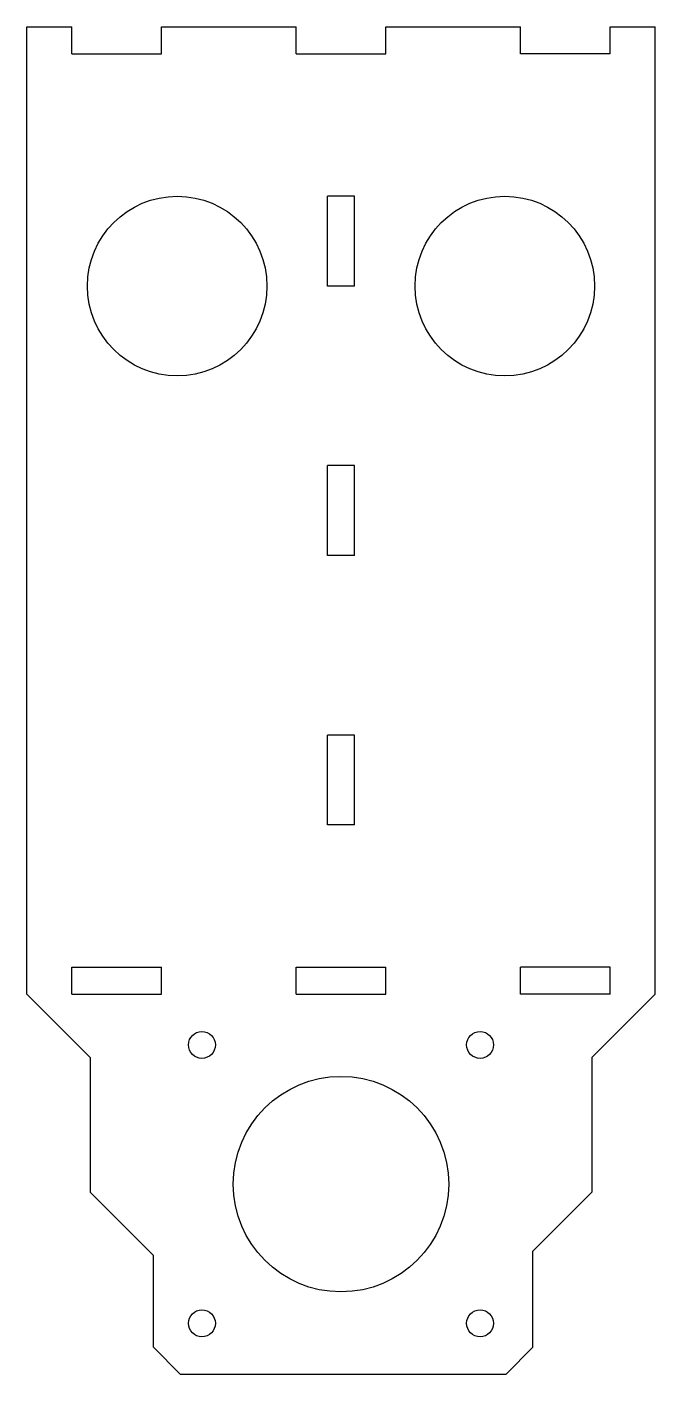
# Model space of a CAD drawing. Extents: x 0.3 to 3.05, y 2.31 to 8.21.
import ezdxf

# ---------------------------------------------------------------- set-up
doc = ezdxf.new("R2010")
doc.units = 0
doc.header["$LTSCALE"] = 0.5
doc.header["$MEASUREMENT"] = 0
doc.layers.add('VISIBLE', color=7, linetype='CONTINUOUS')

msp = doc.modelspace()

# ---------------------------------------------------------------- linework, layer by layer
at = {"layer": 'VISIBLE'}
for p, q in [((0.2953, 3.9734), (0.2953, 8.2136)), ((0.2953, 8.2136), (0.4921, 8.2136)), ((0.4921, 8.0954), (0.4921, 8.2136)), ((0.8858, 8.0954), (0.8858, 8.2136)), ((0.8858, 8.2136), (1.4764, 8.2136)), ((1.4764, 8.0954), (1.4764, 8.2136)), ((1.8701, 8.0954), (1.8701, 8.2136)), ((1.8701, 8.2136), (2.4606, 8.2136)), ((2.4606, 8.0954), (2.4606, 8.2136)), ((2.8543, 8.0954), (2.8543, 8.2136)), ((2.8543, 8.2136), (3.0512, 8.2136)), ((3.0512, 3.9734), (3.0512, 8.2136)), ((0.4921, 8.0954), (0.8858, 8.0954)), ((1.4764, 8.0954), (1.8701, 8.0954)), ((2.8543, 8.0954), (2.4606, 8.0954)), ((1.7323, 7.4714), (1.6142, 7.4714)), ((1.6142, 7.0777), (1.6142, 7.4714)), ((1.7323, 7.0777), (1.7323, 7.4714)), ((1.7323, 7.0777), (1.6142, 7.0777)), ((1.7323, 6.2903), (1.6142, 6.2903)), ((1.6142, 5.8966), (1.6142, 6.2903)), ((1.7323, 5.8966), (1.7323, 6.2903)), ((1.7323, 5.8966), (1.6142, 5.8966)), ((1.7323, 5.1092), (1.6142, 5.1092)), ((1.6142, 4.7155), (1.6142, 5.1092)), ((1.7323, 4.7155), (1.7323, 5.1092)), ((1.7323, 4.7155), (1.6142, 4.7155)), ((0.4921, 4.0915), (0.8858, 4.0915)), ((0.4921, 3.9734), (0.4921, 4.0915)), ((0.8858, 3.9734), (0.8858, 4.0915)), ((1.4764, 4.0915), (1.8701, 4.0915)), ((1.4764, 3.9734), (1.4764, 4.0915)), ((1.8701, 3.9734), (1.8701, 4.0915)), ((2.8543, 4.0915), (2.4606, 4.0915)), ((2.4606, 3.9734), (2.4606, 4.0915)), ((2.8543, 3.9734), (2.8543, 4.0915)), ((0.2953, 3.9734), (0.5727, 3.696)), ((0.4921, 3.9734), (0.8858, 3.9734)), ((1.4764, 3.9734), (1.8701, 3.9734)), ((2.8543, 3.9734), (2.4606, 3.9734)), ((3.0512, 3.9734), (2.7737, 3.696)), ((0.5727, 3.696), (0.5727, 3.1054)), ((2.7737, 3.696), (2.7737, 3.1054)), ((0.5727, 3.1054), (0.8502, 2.828)), ((2.7737, 3.1054), (2.5155, 2.8472)), ((2.5155, 2.4262), (2.5155, 2.8472)), ((0.8502, 2.4262), (0.8502, 2.828)), ((0.8502, 2.4262), (0.9683, 2.308)), ((2.3974, 2.308), (2.5155, 2.4262)), ((0.9683, 2.308), (2.3974, 2.308))]:
    msp.add_line(p, q, dxfattribs=at)
for centre, radius in [((0.9547, 7.0777), 0.3937), ((2.3917, 7.0777), 0.3937), ((1.063, 3.751), 0.0591), ((2.2835, 3.751), 0.0591), ((1.6732, 3.1407), 0.4724), ((1.063, 2.5305), 0.0591), ((2.2835, 2.5305), 0.0591)]:
    msp.add_circle(centre, radius, dxfattribs=at)

doc.saveas('drawing.dxf')
